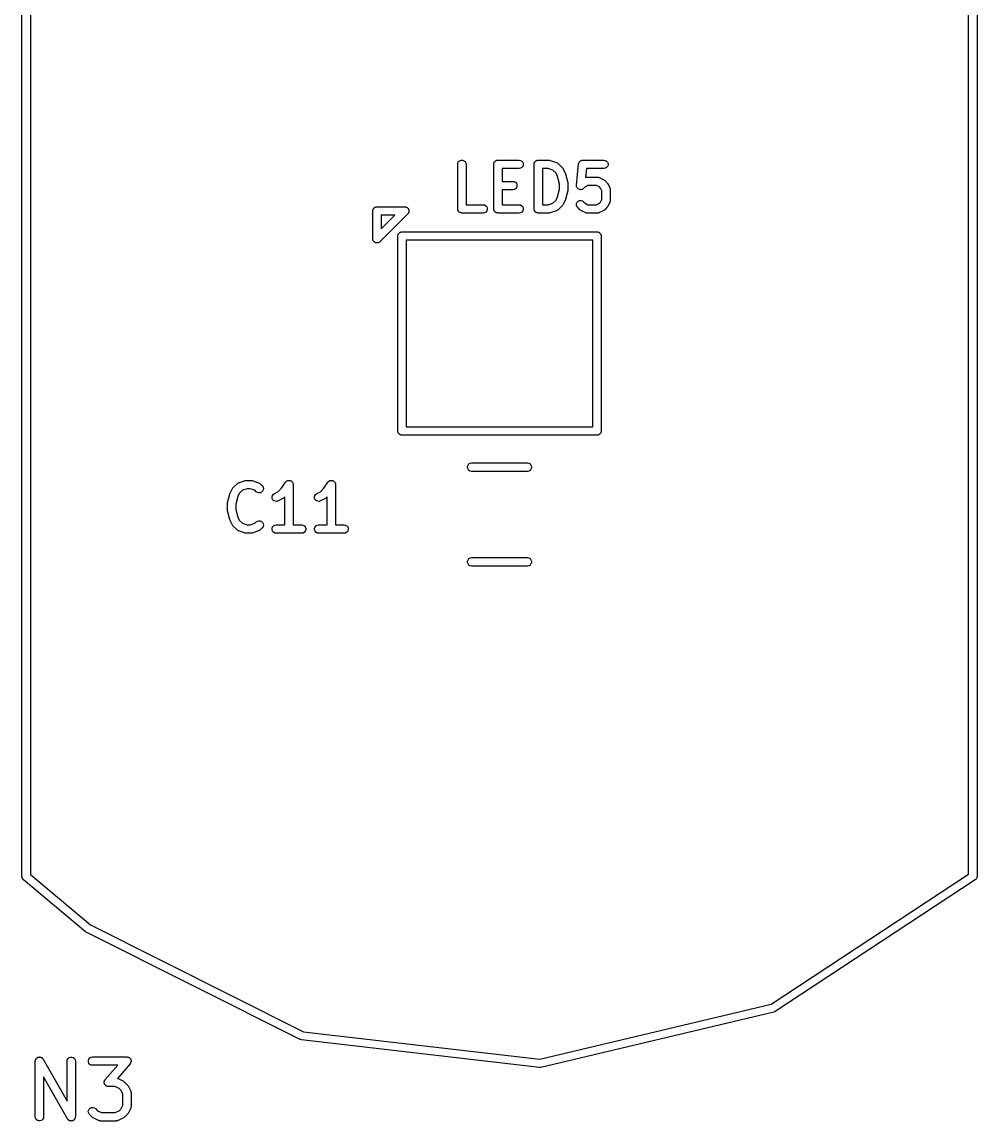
# Model space of a CAD drawing. Extents: x 76 to 223, y -93 to -41.
# Drawn here: x 131.43 to 148.57, y -73.39 to -53.66 of the extents above; entities that cross this region are included whole.
import ezdxf

# ---------------------------------------------------------------- set-up
doc = ezdxf.new("R2010")
doc.units = 0
doc.header["$MEASUREMENT"] = 0
doc.layers.add('BLACK', color=7, linetype='CONTINUOUS')

msp = doc.modelspace()

# ---------------------------------------------------------------- linework, layer by layer
at = {"layer": 'Black'}
for p, q in [((131.425, -69), (131.425, -51)), ((131.575, -51.0404), (131.575, -68.965)), ((148.425, -68.9596), (148.425, -51.035)), ((148.575, -51), (148.575, -69)), ((139.249, -56.2119), (139.253, -56.1863)), ((139.249, -57.0119), (139.249, -56.2119)), ((139.253, -56.1863), (139.266, -56.1637)), ((139.266, -56.1637), (139.286, -56.147)), ((139.286, -56.147), (139.311, -56.138)), ((139.311, -56.138), (139.337, -56.138)), ((139.337, -56.138), (139.361, -56.147)), ((139.361, -56.147), (139.381, -56.1637)), ((139.381, -56.1637), (139.394, -56.1863)), ((139.394, -56.1863), (139.399, -56.2119)), ((139.399, -56.2119), (139.399, -56.9369)), ((139.896, -56.2119), (139.898, -56.2054)), ((139.896, -57.0119), (139.896, -56.2119)), ((139.898, -56.1989), (139.9, -56.1927)), ((139.898, -56.2054), (139.898, -56.1989)), ((139.9, -56.1927), (139.901, -56.1863)), ((139.901, -56.1863), (139.904, -56.1806)), ((139.904, -56.1806), (139.906, -56.1744)), ((139.906, -56.1744), (139.911, -56.1694)), ((139.911, -56.1694), (139.914, -56.1637)), ((139.914, -56.1637), (139.919, -56.1595)), ((139.919, -56.1595), (139.923, -56.1545)), ((139.923, -56.1545), (139.929, -56.1512)), ((139.929, -56.1512), (139.934, -56.147)), ((139.934, -56.147), (139.94, -56.1447)), ((139.94, -56.1447), (139.946, -56.1414)), ((139.946, -56.1414), (139.952, -56.1403)), ((139.952, -56.1403), (139.958, -56.138)), ((139.958, -56.138), (139.965, -56.138)), ((139.965, -56.138), (139.971, -56.1369)), ((139.971, -56.1369), (140.352, -56.1369)), ((140.352, -56.1369), (140.378, -56.1414)), ((140.378, -56.1414), (140.401, -56.1545)), ((140.401, -56.1545), (140.417, -56.1744)), ((140.417, -56.1744), (140.426, -56.1989)), ((140.426, -56.2249), (140.417, -56.2494)), ((140.426, -56.1989), (140.426, -56.2249)), ((140.62, -56.2119), (140.621, -56.2054)), ((140.62, -57.0119), (140.62, -56.2119)), ((140.621, -56.1989), (140.624, -56.1927)), ((140.621, -56.2054), (140.621, -56.1989)), ((140.624, -56.1927), (140.625, -56.1863)), ((140.625, -56.1863), (140.628, -56.1806)), ((140.628, -56.1806), (140.63, -56.1744)), ((140.63, -56.1744), (140.635, -56.1694)), ((140.635, -56.1694), (140.638, -56.1637)), ((140.638, -56.1637), (140.643, -56.1595)), ((140.643, -56.1595), (140.647, -56.1545)), ((140.647, -56.1545), (140.653, -56.1512)), ((140.653, -56.1512), (140.658, -56.147)), ((140.658, -56.147), (140.664, -56.1447)), ((140.664, -56.1447), (140.67, -56.1414)), ((140.67, -56.1414), (140.676, -56.1403)), ((140.676, -56.1403), (140.682, -56.138)), ((140.682, -56.138), (140.689, -56.138)), ((140.689, -56.138), (140.695, -56.1369)), ((140.695, -56.1369), (140.886, -56.1369)), ((140.886, -56.1369), (140.898, -56.139)), ((140.898, -56.139), (140.909, -56.1408)), ((140.909, -56.1408), (141.024, -56.1788)), ((141.024, -56.1788), (141.028, -56.1809)), ((141.028, -56.1809), (141.032, -56.182)), ((141.032, -56.182), (141.039, -56.1871)), ((141.039, -56.1871), (141.047, -56.1913)), ((141.047, -56.1913), (141.049, -56.1945)), ((141.049, -56.1945), (141.053, -56.197)), ((141.053, -56.197), (141.129, -56.2732)), ((141.383, -56.5854), (141.421, -56.2044)), ((141.421, -56.1989), (141.425, -56.1892)), ((141.421, -56.2017), (141.421, -56.1989)), ((141.421, -56.2044), (141.421, -56.2017)), ((141.425, -56.1892), (141.428, -56.1794)), ((141.428, -56.1794), (141.429, -56.1771)), ((141.429, -56.1771), (141.43, -56.1744)), ((141.43, -56.1744), (141.437, -56.1665)), ((141.437, -56.1665), (141.443, -56.1582)), ((141.443, -56.1582), (141.445, -56.1566)), ((141.445, -56.1566), (141.447, -56.1545)), ((141.447, -56.1545), (141.456, -56.1493)), ((141.456, -56.1493), (141.464, -56.1435)), ((141.464, -56.1435), (141.467, -56.1428)), ((141.467, -56.1428), (141.47, -56.1414)), ((141.47, -56.1414), (141.48, -56.1396)), ((141.48, -56.1396), (141.49, -56.1371)), ((141.49, -56.1371), (141.492, -56.1374)), ((141.492, -56.1374), (141.495, -56.1369)), ((141.495, -56.1369), (141.876, -56.1369)), ((141.876, -56.1369), (141.902, -56.1414)), ((141.902, -56.1414), (141.924, -56.1545)), ((141.924, -56.1545), (141.941, -56.1744)), ((141.941, -56.1744), (141.95, -56.1989)), ((141.95, -56.2249), (141.941, -56.2494)), ((141.95, -56.1989), (141.95, -56.2249)), ((140.352, -56.2869), (140.046, -56.2869)), ((140.046, -56.2869), (140.046, -56.5179)), ((140.378, -56.2824), (140.352, -56.2869)), ((140.401, -56.2694), (140.378, -56.2824)), ((140.417, -56.2494), (140.401, -56.2694)), ((140.77, -56.2869), (140.77, -56.9369)), ((140.874, -56.2869), (140.77, -56.2869)), ((140.959, -56.3156), (140.874, -56.2869)), ((141.015, -56.3706), (140.959, -56.3156)), ((141.044, -56.4286), (141.015, -56.3706)), ((141.077, -56.564), (141.044, -56.4286)), ((141.129, -56.2732), (141.136, -56.283)), ((141.136, -56.283), (141.143, -56.2926)), ((141.143, -56.2926), (141.181, -56.3688)), ((141.181, -56.3688), (141.184, -56.3767)), ((141.184, -56.3767), (141.187, -56.3842)), ((141.187, -56.3842), (141.225, -56.5366)), ((141.563, -56.2869), (141.547, -56.4459)), ((141.554, -56.4447), (141.563, -56.4422)), ((141.876, -56.2869), (141.563, -56.2869)), ((141.563, -56.4422), (141.567, -56.4424)), ((141.567, -56.4424), (141.571, -56.4417)), ((141.571, -56.4417), (141.762, -56.4417)), ((141.762, -56.4417), (141.766, -56.4424)), ((141.766, -56.4424), (141.77, -56.4422)), ((141.77, -56.4422), (141.779, -56.4447)), ((141.902, -56.2824), (141.876, -56.2869)), ((141.924, -56.2694), (141.902, -56.2824)), ((141.941, -56.2494), (141.924, -56.2694)), ((140.046, -56.5179), (140.238, -56.5179)), ((140.238, -56.5179), (140.264, -56.5224)), ((140.264, -56.5224), (140.286, -56.5354)), ((140.286, -56.5354), (140.303, -56.5554)), ((140.303, -56.6304), (140.286, -56.6503)), ((140.303, -56.5554), (140.312, -56.5798)), ((140.312, -56.6059), (140.303, -56.6304)), ((140.312, -56.5798), (140.312, -56.6059)), ((141.077, -56.6598), (141.077, -56.564)), ((141.225, -56.5366), (141.226, -56.5457)), ((141.226, -56.5457), (141.227, -56.5548)), ((141.227, -56.5548), (141.227, -56.669)), ((141.382, -56.5863), (141.383, -56.5859)), ((141.384, -56.5988), (141.382, -56.5863)), ((141.383, -56.5859), (141.383, -56.5854)), ((141.384, -56.6114), (141.384, -56.5988)), ((141.385, -56.6118), (141.384, -56.6114)), ((141.385, -56.6123), (141.385, -56.6118)), ((141.39, -56.6237), (141.385, -56.6123)), ((141.395, -56.6351), (141.39, -56.6237)), ((141.396, -56.6354), (141.395, -56.6351)), ((141.396, -56.6359), (141.396, -56.6354)), ((141.405, -56.6448), (141.396, -56.6359)), ((141.54, -56.6164), (141.51, -56.6459)), ((141.589, -56.5917), (141.54, -56.6164)), ((141.547, -56.4459), (141.554, -56.4447)), ((141.744, -56.5917), (141.589, -56.5917)), ((141.794, -56.6164), (141.744, -56.5917)), ((141.779, -56.4447), (141.788, -56.4462)), ((141.788, -56.4462), (141.791, -56.4484)), ((141.791, -56.4484), (141.795, -56.4496)), ((141.815, -56.6373), (141.794, -56.6164)), ((141.795, -56.4496), (141.872, -56.4877)), ((141.839, -56.6868), (141.815, -56.6373)), ((141.872, -56.4877), (141.881, -56.4948)), ((141.881, -56.4948), (141.891, -56.5017)), ((141.891, -56.5017), (141.929, -56.5398)), ((141.929, -56.5398), (141.936, -56.5497)), ((141.936, -56.5497), (141.943, -56.5593)), ((141.943, -56.5593), (141.981, -56.6355)), ((141.981, -56.6355), (141.983, -56.6397)), ((141.983, -56.6397), (141.985, -56.6434)), ((140.238, -56.6679), (140.046, -56.6679)), ((140.046, -56.6679), (140.046, -56.9369)), ((140.264, -56.6633), (140.238, -56.6679)), ((140.286, -56.6503), (140.264, -56.6633)), ((141.015, -56.8532), (141.044, -56.7953)), ((141.044, -56.7953), (141.077, -56.6598)), ((141.225, -56.6872), (141.187, -56.8396)), ((141.226, -56.6781), (141.225, -56.6872)), ((141.227, -56.669), (141.226, -56.6781)), ((141.413, -56.6538), (141.405, -56.6448)), ((141.414, -56.654), (141.413, -56.6538)), ((141.414, -56.6543), (141.414, -56.654)), ((141.426, -56.6596), (141.414, -56.6543)), ((141.437, -56.6651), (141.426, -56.6596)), ((141.438, -56.6653), (141.437, -56.6651)), ((141.437, -56.6651), (141.437, -56.6651)), ((141.45, -56.6664), (141.438, -56.6653)), ((141.463, -56.6676), (141.45, -56.6664)), ((141.464, -56.6676), (141.463, -56.6675)), ((141.463, -56.6675), (141.463, -56.6676)), ((141.476, -56.6643), (141.464, -56.6676)), ((141.488, -56.6612), (141.476, -56.6643)), ((141.489, -56.6608), (141.488, -56.661)), ((141.488, -56.661), (141.488, -56.6612)), ((141.499, -56.6536), (141.489, -56.6608)), ((141.51, -56.6465), (141.499, -56.6536)), ((141.51, -56.6459), (141.51, -56.6462)), ((141.51, -56.6462), (141.51, -56.6465)), ((141.839, -56.8418), (141.839, -56.6868)), ((141.985, -56.6434), (141.986, -56.652)), ((141.986, -56.652), (141.989, -56.6605)), ((141.989, -56.6605), (141.989, -56.6648)), ((141.989, -56.6648), (141.989, -56.669)), ((141.989, -56.669), (141.989, -56.8595)), ((137.726, -57.037), (137.728, -57.0308)), ((137.728, -57.0308), (137.73, -57.0243)), ((137.73, -57.0243), (137.733, -57.0187)), ((137.733, -57.0187), (137.735, -57.0125)), ((137.735, -57.0125), (137.739, -57.0075)), ((137.739, -57.0075), (137.743, -57.0018)), ((137.743, -57.0018), (137.748, -56.9976)), ((137.748, -56.9976), (137.752, -56.9925)), ((137.752, -56.9925), (137.757, -56.9893)), ((137.757, -56.9893), (137.762, -56.985)), ((137.762, -56.985), (137.769, -56.9828)), ((137.769, -56.9828), (137.774, -56.9795)), ((137.774, -56.9795), (137.781, -56.9784)), ((137.781, -56.9784), (137.787, -56.9761)), ((137.787, -56.9761), (137.794, -56.9761)), ((137.794, -56.9761), (137.8, -56.975)), ((137.8, -56.975), (138.3, -56.975)), ((138.3, -56.975), (138.31, -56.9767)), ((138.31, -56.9767), (138.319, -56.9776)), ((138.319, -56.9776), (138.322, -56.9789)), ((138.322, -56.9789), (138.326, -56.9795)), ((138.326, -56.9795), (138.334, -56.9844)), ((138.334, -56.9844), (138.343, -56.9886)), ((138.343, -56.9886), (138.345, -56.9909)), ((138.345, -56.9909), (138.348, -56.9925)), ((138.348, -56.9925), (138.355, -57)), ((138.355, -57), (138.361, -57.007)), ((138.361, -57.007), (138.363, -57.01)), ((138.363, -57.01), (138.365, -57.0125)), ((138.365, -57.0125), (138.368, -57.0217)), ((138.368, -57.0217), (138.372, -57.0306)), ((138.372, -57.0306), (138.373, -57.0339)), ((138.373, -57.0339), (138.374, -57.037)), ((139.25, -57.0184), (139.249, -57.0119)), ((139.25, -57.0249), (139.25, -57.0184)), ((139.252, -57.0311), (139.25, -57.0249)), ((139.253, -57.0376), (139.252, -57.0311)), ((139.399, -56.9369), (139.705, -56.9369)), ((139.705, -56.9369), (139.73, -56.9414)), ((139.73, -56.9414), (139.753, -56.9545)), ((139.753, -56.9545), (139.77, -56.9744)), ((139.77, -56.9744), (139.779, -56.9989)), ((139.779, -57.0249), (139.77, -57.0494)), ((139.779, -56.9989), (139.779, -57.0249)), ((139.898, -57.0184), (139.896, -57.0119)), ((139.898, -57.0249), (139.898, -57.0184)), ((139.9, -57.0311), (139.898, -57.0249)), ((139.901, -57.0376), (139.9, -57.0311)), ((140.046, -56.9369), (140.352, -56.9369)), ((140.352, -56.9369), (140.378, -56.9414)), ((140.378, -56.9414), (140.401, -56.9545)), ((140.401, -56.9545), (140.417, -56.9744)), ((140.417, -56.9744), (140.426, -56.9989)), ((140.426, -57.0249), (140.417, -57.0494)), ((140.426, -56.9989), (140.426, -57.0249)), ((140.621, -57.0184), (140.62, -57.0119)), ((140.621, -57.0249), (140.621, -57.0184)), ((140.624, -57.0311), (140.621, -57.0249)), ((140.625, -57.0376), (140.624, -57.0311)), ((140.77, -56.9369), (140.874, -56.9369)), ((140.874, -56.9369), (140.959, -56.9083)), ((140.959, -56.9083), (141.015, -56.8532)), ((141.047, -57.0326), (141.039, -57.0367)), ((141.049, -57.0293), (141.047, -57.0326)), ((141.053, -57.0268), (141.049, -57.0293)), ((141.129, -56.9507), (141.053, -57.0268)), ((141.136, -56.9408), (141.129, -56.9507)), ((141.143, -56.9312), (141.136, -56.9408)), ((141.181, -56.855), (141.143, -56.9312)), ((141.184, -56.8471), (141.181, -56.855)), ((141.187, -56.8396), (141.184, -56.8471)), ((141.382, -56.9422), (141.385, -56.9163)), ((141.389, -56.9674), (141.382, -56.9422)), ((141.385, -56.9163), (141.396, -56.8927)), ((141.404, -56.9887), (141.389, -56.9674)), ((141.396, -56.8927), (141.414, -56.8743)), ((141.442, -57.0268), (141.404, -56.9887)), ((141.414, -56.8743), (141.438, -56.8633)), ((141.438, -56.8633), (141.464, -56.861)), ((141.452, -57.0337), (141.442, -57.0268)), ((141.462, -57.0409), (141.452, -57.0337)), ((141.464, -56.861), (141.489, -56.8677)), ((141.489, -56.8677), (141.51, -56.8827)), ((141.51, -56.8827), (141.54, -56.9122)), ((141.54, -56.9122), (141.589, -56.9369)), ((141.589, -56.9369), (141.744, -56.9369)), ((141.744, -56.9369), (141.794, -56.9122)), ((141.794, -56.9122), (141.815, -56.8913)), ((141.815, -56.8913), (141.839, -56.8418)), ((141.881, -57.0337), (141.872, -57.0409)), ((141.891, -57.0268), (141.881, -57.0337)), ((141.929, -56.9887), (141.891, -57.0268)), ((141.936, -56.9789), (141.929, -56.9887)), ((141.943, -56.9693), (141.936, -56.9789)), ((141.981, -56.8931), (141.943, -56.9693)), ((141.983, -56.8889), (141.981, -56.8931)), ((141.985, -56.8852), (141.983, -56.8889)), ((141.986, -56.8765), (141.985, -56.8852)), ((141.989, -56.8681), (141.986, -56.8765)), ((141.989, -56.8595), (141.989, -56.8638)), ((141.989, -56.8638), (141.989, -56.8681)), ((137.725, -57.05), (137.726, -57.0435)), ((137.725, -57.55), (137.725, -57.05)), ((137.726, -57.0435), (137.726, -57.037)), ((138.353, -57.103), (137.853, -57.603)), ((137.875, -57.125), (137.875, -57.3689)), ((137.875, -57.3689), (138.119, -57.125)), ((138.119, -57.125), (137.875, -57.125)), ((138.359, -57.095), (138.353, -57.103)), ((138.365, -57.0875), (138.359, -57.095)), ((138.366, -57.0844), (138.365, -57.0875)), ((138.368, -57.0817), (138.366, -57.0844)), ((138.371, -57.0722), (138.368, -57.0817)), ((138.374, -57.063), (138.371, -57.0722)), ((138.374, -57.037), (138.374, -57.0468)), ((138.374, -57.0468), (138.375, -57.0565)), ((138.375, -57.0565), (138.374, -57.0597)), ((138.374, -57.0597), (138.374, -57.063)), ((139.257, -57.0432), (139.253, -57.0376)), ((139.259, -57.0494), (139.257, -57.0432)), ((139.263, -57.0544), (139.259, -57.0494)), ((139.266, -57.0601), (139.263, -57.0544)), ((139.271, -57.0643), (139.266, -57.0601)), ((139.276, -57.0694), (139.271, -57.0643)), ((139.281, -57.0726), (139.276, -57.0694)), ((139.286, -57.0769), (139.281, -57.0726)), ((139.292, -57.0791), (139.286, -57.0769)), ((139.298, -57.0824), (139.292, -57.0791)), ((139.305, -57.0835), (139.298, -57.0824)), ((139.311, -57.0858), (139.305, -57.0835)), ((139.317, -57.0858), (139.311, -57.0858)), ((139.324, -57.0869), (139.317, -57.0858)), ((139.705, -57.0869), (139.324, -57.0869)), ((139.73, -57.0824), (139.705, -57.0869)), ((139.753, -57.0694), (139.73, -57.0824)), ((139.77, -57.0494), (139.753, -57.0694)), ((139.904, -57.0432), (139.901, -57.0376)), ((139.906, -57.0494), (139.904, -57.0432)), ((139.911, -57.0544), (139.906, -57.0494)), ((139.914, -57.0601), (139.911, -57.0544)), ((139.919, -57.0643), (139.914, -57.0601)), ((139.923, -57.0694), (139.919, -57.0643)), ((139.929, -57.0726), (139.923, -57.0694)), ((139.934, -57.0769), (139.929, -57.0726)), ((139.94, -57.0791), (139.934, -57.0769)), ((139.946, -57.0824), (139.94, -57.0791)), ((139.952, -57.0835), (139.946, -57.0824)), ((139.958, -57.0858), (139.952, -57.0835)), ((139.965, -57.0858), (139.958, -57.0858)), ((139.971, -57.0869), (139.965, -57.0858)), ((140.352, -57.0869), (139.971, -57.0869)), ((140.378, -57.0824), (140.352, -57.0869)), ((140.401, -57.0694), (140.378, -57.0824)), ((140.417, -57.0494), (140.401, -57.0694)), ((140.628, -57.0432), (140.625, -57.0376)), ((140.63, -57.0494), (140.628, -57.0432)), ((140.635, -57.0544), (140.63, -57.0494)), ((140.638, -57.0601), (140.635, -57.0544)), ((140.643, -57.0643), (140.638, -57.0601)), ((140.647, -57.0694), (140.643, -57.0643)), ((140.653, -57.0726), (140.647, -57.0694)), ((140.658, -57.0769), (140.653, -57.0726)), ((140.664, -57.0791), (140.658, -57.0769)), ((140.67, -57.0824), (140.664, -57.0791)), ((140.676, -57.0835), (140.67, -57.0824)), ((140.682, -57.0858), (140.676, -57.0835)), ((140.689, -57.0858), (140.682, -57.0858)), ((140.695, -57.0869), (140.689, -57.0858)), ((140.886, -57.0869), (140.695, -57.0869)), ((140.898, -57.0848), (140.886, -57.0869)), ((140.909, -57.0831), (140.898, -57.0848)), ((141.024, -57.045), (140.909, -57.0831)), ((141.028, -57.0429), (141.024, -57.045)), ((141.032, -57.0418), (141.028, -57.0429)), ((141.039, -57.0367), (141.032, -57.0418)), ((141.538, -57.079), (141.462, -57.0409)), ((141.542, -57.0802), (141.538, -57.079)), ((141.546, -57.0824), (141.542, -57.0802)), ((141.554, -57.0839), (141.546, -57.0824)), ((141.563, -57.0864), (141.554, -57.0839)), ((141.567, -57.0862), (141.563, -57.0864)), ((141.571, -57.0869), (141.567, -57.0862)), ((141.762, -57.0869), (141.571, -57.0869)), ((141.766, -57.0862), (141.762, -57.0869)), ((141.77, -57.0864), (141.766, -57.0862)), ((141.779, -57.0839), (141.77, -57.0864)), ((141.788, -57.0824), (141.779, -57.0839)), ((141.791, -57.0802), (141.788, -57.0824)), ((141.795, -57.079), (141.791, -57.0802)), ((141.872, -57.0409), (141.795, -57.079)), ((138.219, -57.4328), (138.224, -57.4295)), ((138.224, -57.4295), (138.231, -57.4284)), ((138.231, -57.4284), (138.237, -57.4261)), ((138.237, -57.4261), (138.244, -57.4261)), ((138.244, -57.4261), (138.25, -57.425)), ((138.25, -57.425), (141.75, -57.425)), ((141.75, -57.425), (141.756, -57.4261)), ((141.756, -57.4261), (141.763, -57.4261)), ((141.763, -57.4261), (141.769, -57.4284)), ((141.769, -57.4284), (141.776, -57.4295)), ((141.776, -57.4295), (141.781, -57.4328)), ((137.727, -57.5596), (137.725, -57.55)), ((137.728, -57.5694), (137.727, -57.5596)), ((137.729, -57.5724), (137.728, -57.5694)), ((137.73, -57.5757), (137.729, -57.5724)), ((137.734, -57.5841), (137.73, -57.5757)), ((137.739, -57.593), (137.734, -57.5841)), ((137.741, -57.5954), (137.739, -57.593)), ((137.743, -57.5982), (137.741, -57.5954)), ((137.75, -57.6045), (137.743, -57.5982)), ((137.757, -57.6114), (137.75, -57.6045)), ((137.76, -57.6128), (137.757, -57.6114)), ((137.762, -57.615), (137.76, -57.6128)), ((137.772, -57.6183), (137.762, -57.615)), ((137.781, -57.6224), (137.772, -57.6183)), ((137.784, -57.6227), (137.781, -57.6224)), ((137.787, -57.6239), (137.784, -57.6227)), ((137.797, -57.6239), (137.787, -57.6239)), ((137.807, -57.6247), (137.797, -57.6239)), ((137.81, -57.6239), (137.807, -57.6247)), ((137.813, -57.6239), (137.81, -57.6239)), ((137.822, -57.6205), (137.813, -57.6239)), ((137.832, -57.618), (137.822, -57.6205)), ((137.834, -57.6161), (137.832, -57.618)), ((137.838, -57.615), (137.834, -57.6161)), ((137.845, -57.6087), (137.838, -57.615)), ((137.853, -57.603), (137.845, -57.6087)), ((138.175, -57.5), (138.176, -57.4935)), ((138.175, -61), (138.175, -57.5)), ((138.176, -57.487), (138.178, -57.4808)), ((138.176, -57.4935), (138.176, -57.487)), ((138.178, -57.4808), (138.18, -57.4743)), ((138.18, -57.4743), (138.183, -57.4687)), ((138.183, -57.4687), (138.185, -57.4625)), ((138.185, -57.4625), (138.189, -57.4575)), ((138.189, -57.4575), (138.193, -57.4518)), ((138.193, -57.4518), (138.198, -57.4476)), ((138.198, -57.4476), (138.202, -57.4425)), ((138.202, -57.4425), (138.207, -57.4393)), ((138.207, -57.4393), (138.213, -57.435)), ((138.213, -57.435), (138.219, -57.4328)), ((138.325, -57.575), (138.325, -60.925)), ((141.675, -57.575), (138.325, -57.575)), ((141.675, -60.925), (141.675, -57.575)), ((141.781, -57.4328), (141.787, -57.435)), ((141.787, -57.435), (141.793, -57.4393)), ((141.793, -57.4393), (141.798, -57.4425)), ((141.798, -57.4425), (141.802, -57.4476)), ((141.802, -57.4476), (141.807, -57.4518)), ((141.807, -57.4518), (141.811, -57.4575)), ((141.811, -57.4575), (141.815, -57.4625)), ((141.815, -57.4625), (141.817, -57.4687)), ((141.817, -57.4687), (141.82, -57.4743)), ((141.82, -57.4743), (141.822, -57.4808)), ((141.822, -57.4808), (141.824, -57.487)), ((141.824, -57.487), (141.824, -57.4935)), ((141.824, -57.4935), (141.825, -57.5)), ((141.825, -57.5), (141.825, -61)), ((138.325, -60.925), (141.675, -60.925)), ((138.176, -61.0065), (138.175, -61)), ((138.176, -61.013), (138.176, -61.0065)), ((138.178, -61.0192), (138.176, -61.013)), ((138.18, -61.0257), (138.178, -61.0192)), ((138.183, -61.0313), (138.18, -61.0257)), ((138.185, -61.0375), (138.183, -61.0313)), ((138.189, -61.0425), (138.185, -61.0375)), ((138.193, -61.0482), (138.189, -61.0425)), ((138.198, -61.0524), (138.193, -61.0482)), ((138.202, -61.0575), (138.198, -61.0524)), ((138.207, -61.0607), (138.202, -61.0575)), ((138.213, -61.065), (138.207, -61.0607)), ((138.219, -61.0672), (138.213, -61.065)), ((138.224, -61.0705), (138.219, -61.0672)), ((138.231, -61.0716), (138.224, -61.0705)), ((138.237, -61.0739), (138.231, -61.0716)), ((138.244, -61.0739), (138.237, -61.0739)), ((138.25, -61.075), (138.244, -61.0739)), ((141.75, -61.075), (138.25, -61.075)), ((141.756, -61.0739), (141.75, -61.075)), ((141.763, -61.0739), (141.756, -61.0739)), ((141.769, -61.0716), (141.763, -61.0739)), ((141.776, -61.0705), (141.769, -61.0716)), ((141.781, -61.0672), (141.776, -61.0705)), ((141.787, -61.065), (141.781, -61.0672)), ((141.793, -61.0607), (141.787, -61.065)), ((141.798, -61.0575), (141.793, -61.0607)), ((141.802, -61.0524), (141.798, -61.0575)), ((141.807, -61.0482), (141.802, -61.0524)), ((141.811, -61.0425), (141.807, -61.0482)), ((141.815, -61.0375), (141.811, -61.0425)), ((141.817, -61.0313), (141.815, -61.0375)), ((141.82, -61.0257), (141.817, -61.0313)), ((141.822, -61.0192), (141.82, -61.0257)), ((141.824, -61.013), (141.822, -61.0192)), ((141.825, -61), (141.824, -61.0065)), ((141.824, -61.0065), (141.824, -61.013)), ((139.426, -61.637), (139.435, -61.6125)), ((139.426, -61.663), (139.426, -61.637)), ((139.435, -61.6875), (139.426, -61.663)), ((139.435, -61.6125), (139.452, -61.5925)), ((139.452, -61.7075), (139.435, -61.6875)), ((139.452, -61.5925), (139.474, -61.5795)), ((139.474, -61.7205), (139.452, -61.7075)), ((139.474, -61.5795), (139.5, -61.575)), ((139.5, -61.725), (139.474, -61.7205)), ((139.5, -61.575), (140.5, -61.575)), ((140.5, -61.725), (139.5, -61.725)), ((140.5, -61.575), (140.526, -61.5795)), ((140.526, -61.7205), (140.5, -61.725)), ((140.526, -61.5795), (140.548, -61.5925)), ((140.548, -61.7075), (140.526, -61.7205)), ((140.548, -61.5925), (140.565, -61.6125)), ((140.565, -61.6875), (140.548, -61.7075)), ((140.565, -61.6125), (140.574, -61.637)), ((140.574, -61.663), (140.565, -61.6875)), ((140.574, -61.637), (140.574, -61.663)), ((135.214, -62.0232), (135.29, -61.947)), ((135.29, -61.947), (135.293, -61.9445)), ((135.293, -61.9445), (135.296, -61.9413)), ((135.296, -61.9413), (135.304, -61.9371)), ((135.304, -61.9371), (135.311, -61.932)), ((135.311, -61.932), (135.315, -61.9309)), ((135.315, -61.9309), (135.319, -61.9288)), ((135.319, -61.9288), (135.433, -61.8908)), ((135.433, -61.8908), (135.445, -61.889)), ((135.445, -61.889), (135.457, -61.8869)), ((135.457, -61.8869), (135.533, -61.8869)), ((135.533, -61.8869), (135.545, -61.889)), ((135.545, -61.889), (135.557, -61.8908)), ((135.557, -61.8908), (135.671, -61.9288)), ((135.671, -61.9288), (135.675, -61.9309)), ((135.675, -61.9309), (135.679, -61.932)), ((135.679, -61.932), (135.687, -61.9371)), ((135.687, -61.9371), (135.694, -61.9413)), ((135.694, -61.9413), (135.697, -61.9445)), ((135.697, -61.9445), (135.701, -61.947)), ((135.701, -61.947), (135.739, -61.9851)), ((136.085, -62.0284), (136.157, -61.9203)), ((136.157, -61.9203), (136.16, -61.9173)), ((136.16, -61.9173), (136.162, -61.9137)), ((136.162, -61.9137), (136.168, -61.9079)), ((136.168, -61.9079), (136.175, -61.9015)), ((136.175, -61.9015), (136.178, -61.8996)), ((136.178, -61.8996), (136.182, -61.897)), ((136.182, -61.897), (136.19, -61.8939)), ((136.19, -61.8939), (136.198, -61.8899)), ((136.198, -61.8899), (136.202, -61.8895)), ((136.202, -61.8895), (136.206, -61.888)), ((136.206, -61.888), (136.215, -61.888)), ((136.215, -61.888), (136.224, -61.8871)), ((136.224, -61.8871), (136.228, -61.888)), ((136.228, -61.888), (136.232, -61.888)), ((136.232, -61.888), (136.24, -61.8911)), ((136.24, -61.8911), (136.249, -61.8932)), ((136.249, -61.8932), (136.253, -61.8955)), ((136.253, -61.8955), (136.257, -61.897)), ((136.257, -61.897), (136.263, -61.9027)), ((136.263, -61.9027), (136.271, -61.9077)), ((136.271, -61.9077), (136.273, -61.911)), ((136.273, -61.911), (136.276, -61.9137)), ((136.276, -61.9137), (136.281, -61.9214)), ((136.281, -61.9214), (136.286, -61.9287)), ((136.286, -61.9287), (136.287, -61.9327)), ((136.287, -61.9327), (136.29, -61.9363)), ((136.29, -61.9363), (136.291, -61.9451)), ((136.291, -61.9451), (136.294, -61.9537)), ((136.294, -61.9537), (136.293, -61.9578)), ((136.293, -61.9578), (136.294, -61.9619)), ((136.294, -61.9619), (136.294, -62.6869)), ((136.846, -62.0284), (136.919, -61.9203)), ((136.919, -61.9203), (136.921, -61.9173)), ((136.921, -61.9173), (136.923, -61.9137)), ((136.923, -61.9137), (136.93, -61.9079)), ((136.93, -61.9079), (136.937, -61.9015)), ((136.937, -61.9015), (136.94, -61.8996)), ((136.94, -61.8996), (136.943, -61.897)), ((136.943, -61.897), (136.952, -61.8939)), ((136.952, -61.8939), (136.96, -61.8899)), ((136.96, -61.8899), (136.964, -61.8895)), ((136.964, -61.8895), (136.968, -61.888)), ((136.968, -61.888), (136.977, -61.888)), ((136.977, -61.888), (136.986, -61.8871)), ((136.986, -61.8871), (136.99, -61.888)), ((136.99, -61.888), (136.994, -61.888)), ((136.994, -61.888), (137.002, -61.8911)), ((137.002, -61.8911), (137.011, -61.8932)), ((137.011, -61.8932), (137.015, -61.8955)), ((137.015, -61.8955), (137.018, -61.897)), ((137.018, -61.897), (137.025, -61.9027)), ((137.025, -61.9027), (137.033, -61.9077)), ((137.033, -61.9077), (137.035, -61.911)), ((137.035, -61.911), (137.038, -61.9137)), ((137.038, -61.9137), (137.043, -61.9214)), ((137.043, -61.9214), (137.048, -61.9287)), ((137.048, -61.9287), (137.049, -61.9327)), ((137.049, -61.9327), (137.051, -61.9363)), ((137.051, -61.9363), (137.053, -61.9451)), ((137.053, -61.9451), (137.055, -61.9537)), ((137.055, -61.9537), (137.055, -61.9578)), ((137.055, -61.9578), (137.056, -61.9619)), ((137.056, -61.9619), (137.056, -62.6869)), ((135.118, -62.2866), (135.156, -62.1342)), ((135.156, -62.1342), (135.159, -62.1267)), ((135.159, -62.1267), (135.161, -62.1188)), ((135.161, -62.1188), (135.2, -62.0426)), ((135.2, -62.0426), (135.207, -62.033)), ((135.207, -62.033), (135.214, -62.0232)), ((135.328, -62.1206), (135.299, -62.1786)), ((135.383, -62.0656), (135.328, -62.1206)), ((135.469, -62.0369), (135.383, -62.0656)), ((135.521, -62.0369), (135.469, -62.0369)), ((135.607, -62.0656), (135.521, -62.0369)), ((135.633, -62.0911), (135.607, -62.0656)), ((135.654, -62.1061), (135.633, -62.0911)), ((135.679, -62.1128), (135.654, -62.1061)), ((135.705, -62.1105), (135.679, -62.1128)), ((135.729, -62.0995), (135.705, -62.1105)), ((135.747, -62.0811), (135.729, -62.0995)), ((135.739, -61.9851), (135.754, -62.0064)), ((135.758, -62.0575), (135.747, -62.0811)), ((135.754, -62.0064), (135.76, -62.0316)), ((135.76, -62.0316), (135.758, -62.0575)), ((135.916, -62.186), (135.922, -62.1606)), ((135.922, -62.1606), (135.936, -62.1389)), ((135.936, -62.1389), (135.957, -62.1234)), ((135.957, -62.1234), (136.022, -62.0907)), ((136.022, -62.0907), (136.085, -62.0284)), ((136.678, -62.186), (136.684, -62.1606)), ((136.684, -62.1606), (136.698, -62.1389)), ((136.698, -62.1389), (136.719, -62.1234)), ((136.719, -62.1234), (136.784, -62.0907)), ((136.784, -62.0907), (136.846, -62.0284)), ((135.115, -62.3048), (135.117, -62.2957)), ((135.115, -62.419), (135.115, -62.3048)), ((135.117, -62.2957), (135.118, -62.2866)), ((135.299, -62.1786), (135.265, -62.314)), ((135.265, -62.314), (135.265, -62.4098)), ((135.919, -62.2119), (135.916, -62.186)), ((135.93, -62.2352), (135.919, -62.2119)), ((135.949, -62.2531), (135.93, -62.2352)), ((135.973, -62.2634), (135.949, -62.2531)), ((135.999, -62.265), (135.973, -62.2634)), ((136.024, -62.2576), (135.999, -62.265)), ((136.1, -62.2195), (136.024, -62.2576)), ((136.11, -62.2123), (136.1, -62.2195)), ((136.12, -62.2054), (136.11, -62.2123)), ((136.144, -62.1811), (136.12, -62.2054)), ((136.144, -62.6869), (136.144, -62.1811)), ((136.68, -62.2119), (136.678, -62.186)), ((136.692, -62.2352), (136.68, -62.2119)), ((136.711, -62.2531), (136.692, -62.2352)), ((136.735, -62.2634), (136.711, -62.2531)), ((136.761, -62.265), (136.735, -62.2634)), ((136.786, -62.2576), (136.761, -62.265)), ((136.862, -62.2195), (136.786, -62.2576)), ((136.872, -62.2123), (136.862, -62.2195)), ((136.882, -62.2054), (136.872, -62.2123)), ((136.906, -62.1811), (136.882, -62.2054)), ((136.906, -62.6869), (136.906, -62.1811)), ((135.117, -62.4281), (135.115, -62.419)), ((135.118, -62.4372), (135.117, -62.4281)), ((135.156, -62.5896), (135.118, -62.4372)), ((135.265, -62.4098), (135.299, -62.5453)), ((135.299, -62.5453), (135.328, -62.6032)), ((135.159, -62.5971), (135.156, -62.5896)), ((135.161, -62.605), (135.159, -62.5971)), ((135.2, -62.6812), (135.161, -62.605)), ((135.207, -62.6908), (135.2, -62.6812)), ((135.214, -62.7007), (135.207, -62.6908)), ((135.29, -62.7768), (135.214, -62.7007)), ((135.328, -62.6032), (135.383, -62.6583)), ((135.383, -62.6583), (135.469, -62.6869)), ((135.469, -62.6869), (135.521, -62.6869)), ((135.521, -62.6869), (135.607, -62.6583)), ((135.607, -62.6583), (135.633, -62.6327)), ((135.633, -62.6327), (135.654, -62.6177)), ((135.654, -62.6177), (135.679, -62.611)), ((135.679, -62.611), (135.705, -62.6133)), ((135.739, -62.7387), (135.701, -62.7768)), ((135.705, -62.6133), (135.729, -62.6243)), ((135.729, -62.6243), (135.747, -62.6427)), ((135.754, -62.7174), (135.739, -62.7387)), ((135.747, -62.6427), (135.758, -62.6663)), ((135.76, -62.6922), (135.754, -62.7174)), ((135.758, -62.6663), (135.76, -62.6922)), ((135.917, -62.7489), (135.926, -62.7244)), ((135.917, -62.7749), (135.917, -62.7489)), ((135.926, -62.7244), (135.942, -62.7045)), ((135.942, -62.7045), (135.965, -62.6914)), ((135.965, -62.6914), (135.99, -62.6869)), ((135.99, -62.6869), (136.144, -62.6869)), ((136.294, -62.6869), (136.448, -62.6869)), ((136.448, -62.6869), (136.473, -62.6914)), ((136.473, -62.6914), (136.496, -62.7045)), ((136.496, -62.7045), (136.513, -62.7244)), ((136.513, -62.7244), (136.521, -62.7489)), ((136.521, -62.7489), (136.521, -62.7749)), ((136.679, -62.7489), (136.687, -62.7244)), ((136.679, -62.7749), (136.679, -62.7489)), ((136.687, -62.7244), (136.704, -62.7045)), ((136.704, -62.7045), (136.727, -62.6914)), ((136.727, -62.6914), (136.752, -62.6869)), ((136.752, -62.6869), (136.906, -62.6869)), ((137.056, -62.6869), (137.21, -62.6869)), ((137.21, -62.6869), (137.235, -62.6914)), ((137.235, -62.6914), (137.258, -62.7045)), ((137.258, -62.7045), (137.274, -62.7244)), ((137.274, -62.7244), (137.283, -62.7489)), ((137.283, -62.7489), (137.283, -62.7749)), ((135.293, -62.7793), (135.29, -62.7768)), ((135.296, -62.7826), (135.293, -62.7793)), ((135.304, -62.7867), (135.296, -62.7826)), ((135.311, -62.7918), (135.304, -62.7867)), ((135.315, -62.7929), (135.311, -62.7918)), ((135.319, -62.795), (135.315, -62.7929)), ((135.433, -62.8331), (135.319, -62.795)), ((135.445, -62.8348), (135.433, -62.8331)), ((135.457, -62.8369), (135.445, -62.8348)), ((135.533, -62.8369), (135.457, -62.8369)), ((135.545, -62.8348), (135.533, -62.8369)), ((135.557, -62.8331), (135.545, -62.8348)), ((135.671, -62.795), (135.557, -62.8331)), ((135.675, -62.7929), (135.671, -62.795)), ((135.679, -62.7918), (135.675, -62.7929)), ((135.687, -62.7867), (135.679, -62.7918)), ((135.694, -62.7826), (135.687, -62.7867)), ((135.697, -62.7793), (135.694, -62.7826)), ((135.701, -62.7768), (135.697, -62.7793)), ((135.926, -62.7994), (135.917, -62.7749)), ((135.942, -62.8194), (135.926, -62.7994)), ((135.965, -62.8324), (135.942, -62.8194)), ((135.99, -62.8369), (135.965, -62.8324)), ((136.448, -62.8369), (135.99, -62.8369)), ((136.473, -62.8324), (136.448, -62.8369)), ((136.496, -62.8194), (136.473, -62.8324)), ((136.513, -62.7994), (136.496, -62.8194)), ((136.521, -62.7749), (136.513, -62.7994)), ((136.687, -62.7994), (136.679, -62.7749)), ((136.704, -62.8194), (136.687, -62.7994)), ((136.727, -62.8324), (136.704, -62.8194)), ((136.752, -62.8369), (136.727, -62.8324)), ((137.21, -62.8369), (136.752, -62.8369)), ((137.235, -62.8324), (137.21, -62.8369)), ((137.258, -62.8194), (137.235, -62.8324)), ((137.274, -62.7994), (137.258, -62.8194)), ((137.283, -62.7749), (137.274, -62.7994)), ((139.426, -63.337), (139.435, -63.3125)), ((139.426, -63.363), (139.426, -63.337)), ((139.435, -63.3125), (139.452, -63.2925)), ((139.452, -63.2925), (139.474, -63.2795)), ((139.474, -63.2795), (139.5, -63.275)), ((139.5, -63.275), (140.5, -63.275)), ((140.5, -63.275), (140.526, -63.2795)), ((140.526, -63.2795), (140.548, -63.2925)), ((140.548, -63.2925), (140.565, -63.3125)), ((140.565, -63.3125), (140.574, -63.337)), ((140.574, -63.337), (140.574, -63.363)), ((139.435, -63.3875), (139.426, -63.363)), ((139.452, -63.4075), (139.435, -63.3875)), ((139.474, -63.4205), (139.452, -63.4075)), ((139.5, -63.425), (139.474, -63.4205)), ((140.5, -63.425), (139.5, -63.425)), ((140.526, -63.4205), (140.5, -63.425)), ((140.548, -63.4075), (140.526, -63.4205)), ((140.565, -63.3875), (140.548, -63.4075)), ((140.574, -63.363), (140.565, -63.3875)), ((131.426, -69.0065), (131.425, -69)), ((131.426, -69.013), (131.426, -69.0065)), ((131.428, -69.0192), (131.426, -69.013)), ((131.43, -69.0257), (131.428, -69.0192)), ((131.433, -69.0313), (131.43, -69.0257)), ((131.435, -69.0375), (131.433, -69.0313)), ((131.439, -69.0425), (131.435, -69.0375)), ((131.443, -69.0482), (131.439, -69.0425)), ((131.448, -69.0524), (131.443, -69.0482)), ((131.452, -69.0575), (131.448, -69.0524)), ((132.565, -69.9912), (131.452, -69.0575)), ((131.575, -68.965), (132.654, -69.8706)), ((144.879, -71.2945), (148.425, -68.9596)), ((148.541, -69.0626), (144.95, -71.427)), ((148.549, -69.0552), (148.541, -69.0626)), ((148.557, -69.0482), (148.549, -69.0552)), ((148.559, -69.0463), (148.557, -69.0482)), ((148.56, -69.0448), (148.559, -69.0463)), ((148.565, -69.0351), (148.56, -69.0448)), ((148.57, -69.0257), (148.565, -69.0351)), ((148.571, -69.0235), (148.57, -69.0257)), ((148.572, -69.0215), (148.571, -69.0235)), ((148.573, -69.0107), (148.572, -69.0215)), ((148.575, -69), (148.573, -69.0107)), ((132.572, -69.9955), (132.565, -69.9912)), ((132.579, -70.0007), (132.572, -69.9955)), ((136.422, -71.9283), (132.579, -70.0007)), ((132.654, -69.8706), (136.478, -71.7882)), ((140.722, -72.2821), (144.879, -71.2945)), ((144.927, -71.4374), (140.744, -72.4311)), ((144.95, -71.427), (144.927, -71.4374)), ((144.927, -71.4374), (144.927, -71.4374)), ((136.478, -71.7882), (140.722, -72.2821)), ((136.43, -71.9305), (136.422, -71.9283)), ((136.422, -71.9283), (136.422, -71.9283)), ((136.447, -71.9357), (136.43, -71.9305)), ((140.718, -72.4326), (136.447, -71.9357)), ((136.447, -71.9357), (136.447, -71.9357)), ((131.663, -72.3164), (131.664, -72.3098)), ((131.663, -73.3164), (131.663, -72.3164)), ((131.664, -72.303), (131.667, -72.297)), ((131.664, -72.3098), (131.664, -72.303)), ((131.667, -72.297), (131.668, -72.2907)), ((131.668, -72.2907), (131.671, -72.2849)), ((131.671, -72.2849), (131.673, -72.2786)), ((131.673, -72.2786), (131.677, -72.2737)), ((131.677, -72.2737), (131.681, -72.2682)), ((131.681, -72.2682), (131.686, -72.2638)), ((131.686, -72.2638), (131.69, -72.2587)), ((131.69, -72.2587), (131.696, -72.2555)), ((131.696, -72.2555), (131.701, -72.2514)), ((131.701, -72.2514), (131.707, -72.2491)), ((131.707, -72.2491), (131.713, -72.2458)), ((131.713, -72.2458), (131.719, -72.2447)), ((131.719, -72.2447), (131.725, -72.2425)), ((131.725, -72.2425), (131.732, -72.2425)), ((131.732, -72.2425), (131.738, -72.2414)), ((131.738, -72.2414), (131.745, -72.2425)), ((131.745, -72.2425), (131.751, -72.2425)), ((131.751, -72.2425), (131.757, -72.2448)), ((131.757, -72.2448), (131.764, -72.246)), ((131.764, -72.246), (131.77, -72.2492)), ((131.77, -72.2492), (131.776, -72.2514)), ((131.776, -72.2514), (131.781, -72.2558)), ((131.781, -72.2558), (131.787, -72.2591)), ((131.787, -72.2591), (131.791, -72.2641)), ((131.791, -72.2641), (131.796, -72.2682)), ((131.796, -72.2682), (131.799, -72.274)), ((131.799, -72.274), (131.803, -72.2792)), ((131.803, -72.2792), (132.235, -73.034)), ((132.235, -72.3164), (132.239, -72.2907)), ((132.235, -73.034), (132.235, -72.3164)), ((132.239, -72.2907), (132.252, -72.2682)), ((132.252, -72.2682), (132.272, -72.2514)), ((132.272, -72.2514), (132.296, -72.2425)), ((132.296, -72.2425), (132.323, -72.2425)), ((132.323, -72.2425), (132.347, -72.2514)), ((132.347, -72.2514), (132.367, -72.2682)), ((132.367, -72.2682), (132.38, -72.2907)), ((132.38, -72.2907), (132.385, -72.3164)), ((132.385, -72.3164), (132.385, -73.3164)), ((132.617, -72.3034), (132.626, -72.2789)), ((132.617, -72.3294), (132.617, -72.3034)), ((132.626, -72.3539), (132.617, -72.3294)), ((132.626, -72.2789), (132.642, -72.2589)), ((132.642, -72.3738), (132.626, -72.3539)), ((132.642, -72.2589), (132.665, -72.2459)), ((132.665, -72.3869), (132.642, -72.3738)), ((132.665, -72.2459), (132.69, -72.2414)), ((132.69, -72.3914), (132.665, -72.3869)), ((132.69, -72.2414), (133.31, -72.2414)), ((133.144, -72.3914), (132.69, -72.3914)), ((132.92, -72.6479), (133.144, -72.3914)), ((133.366, -72.3658), (133.138, -72.6258)), ((133.31, -72.2414), (133.317, -72.2427)), ((133.317, -72.2427), (133.324, -72.2428)), ((133.324, -72.2428), (133.329, -72.2449)), ((133.329, -72.2449), (133.335, -72.2459)), ((133.335, -72.2459), (133.342, -72.2496)), ((133.342, -72.2496), (133.348, -72.2522)), ((133.348, -72.2522), (133.353, -72.256)), ((133.353, -72.256), (133.358, -72.2589)), ((133.358, -72.2589), (133.362, -72.2645)), ((133.362, -72.2645), (133.368, -72.2694)), ((133.37, -72.3595), (133.366, -72.3658)), ((133.368, -72.2694), (133.371, -72.2744)), ((133.374, -72.3539), (133.37, -72.3595)), ((133.371, -72.2744), (133.374, -72.2789)), ((133.374, -72.2789), (133.377, -72.2858)), ((133.376, -72.3484), (133.374, -72.3539)), ((133.379, -72.3435), (133.376, -72.3484)), ((133.377, -72.2858), (133.381, -72.2922)), ((133.381, -72.3363), (133.379, -72.3435)), ((133.381, -72.2922), (133.381, -72.2979)), ((133.381, -72.2979), (133.383, -72.3034)), ((133.383, -72.3294), (133.381, -72.3363)), ((133.383, -72.3034), (133.383, -72.3107)), ((133.383, -72.3107), (133.385, -72.3179)), ((133.385, -72.3179), (133.383, -72.3236)), ((133.383, -72.3236), (133.383, -72.3294)), ((132.244, -73.3536), (131.813, -72.5988)), ((131.813, -72.5988), (131.813, -73.3164)), ((133.138, -72.6258), (133.145, -72.6269)), ((140.744, -72.4311), (140.718, -72.4326)), ((140.718, -72.4326), (140.718, -72.4326)), ((132.901, -72.6958), (132.902, -72.6901)), ((132.902, -72.703), (132.901, -72.6958)), ((132.902, -72.6843), (132.905, -72.6774)), ((132.902, -72.6901), (132.902, -72.6843)), ((132.902, -72.7104), (132.902, -72.703)), ((132.904, -72.7158), (132.902, -72.7104)), ((132.905, -72.7215), (132.904, -72.7158)), ((132.905, -72.6774), (132.906, -72.6702)), ((132.909, -72.7279), (132.905, -72.7215)), ((132.906, -72.6702), (132.909, -72.6653)), ((132.909, -72.6653), (132.911, -72.6598)), ((132.911, -72.7348), (132.909, -72.7279)), ((132.911, -72.6598), (132.916, -72.6542)), ((132.915, -72.7393), (132.911, -72.7348)), ((132.918, -72.7443), (132.915, -72.7393)), ((132.916, -72.6542), (132.92, -72.6479)), ((132.923, -72.7492), (132.918, -72.7443)), ((132.928, -72.7548), (132.923, -72.7492)), ((132.933, -72.7577), (132.928, -72.7548)), ((132.937, -72.7615), (132.933, -72.7577)), ((132.944, -72.7641), (132.937, -72.7615)), ((132.951, -72.7678), (132.944, -72.7641)), ((132.956, -72.7688), (132.951, -72.7678)), ((132.962, -72.7709), (132.956, -72.7688)), ((132.969, -72.7711), (132.962, -72.7709)), ((132.976, -72.7723), (132.969, -72.7711)), ((133.101, -72.7723), (132.976, -72.7723)), ((133.17, -72.8066), (133.101, -72.7723)), ((133.145, -72.6269), (133.148, -72.629)), ((133.148, -72.629), (133.153, -72.6303)), ((133.153, -72.6303), (133.248, -72.6779)), ((133.2, -72.837), (133.17, -72.8066)), ((133.248, -72.6779), (133.257, -72.685)), ((133.257, -72.685), (133.267, -72.6919)), ((133.267, -72.6919), (133.315, -72.7395)), ((133.315, -72.7395), (133.322, -72.7494)), ((133.322, -72.7494), (133.329, -72.759)), ((133.329, -72.759), (133.377, -72.8543)), ((133.235, -72.9055), (133.2, -72.837)), ((133.235, -73.1082), (133.235, -72.9055)), ((133.377, -72.8543), (133.378, -72.8584)), ((133.378, -72.8584), (133.38, -72.8622)), ((133.38, -72.8622), (133.382, -72.8708)), ((133.382, -72.8708), (133.384, -72.8792)), ((133.384, -72.8792), (133.384, -72.8836)), ((133.384, -72.8836), (133.385, -72.8878)), ((133.385, -72.8878), (133.385, -73.1259)), ((132.616, -73.2277), (132.618, -73.2017)), ((132.618, -73.2017), (132.629, -73.1781)), ((132.629, -73.1781), (132.647, -73.1597)), ((132.647, -73.1597), (132.671, -73.1487)), ((132.671, -73.1487), (132.697, -73.1464)), ((132.697, -73.1464), (132.722, -73.1532)), ((132.722, -73.1532), (132.744, -73.1681)), ((132.744, -73.1681), (132.783, -73.2071)), ((132.783, -73.2071), (132.851, -73.2414)), ((133.101, -73.2414), (133.17, -73.2071)), ((133.17, -73.2071), (133.2, -73.1767)), ((133.2, -73.1767), (133.235, -73.1082)), ((133.377, -73.1594), (133.329, -73.2547)), ((133.378, -73.1553), (133.377, -73.1594)), ((133.38, -73.1516), (133.378, -73.1553)), ((133.382, -73.1429), (133.38, -73.1516)), ((133.384, -73.1345), (133.382, -73.1429)), ((133.385, -73.1259), (133.384, -73.1302)), ((133.384, -73.1302), (133.384, -73.1345)), ((131.668, -73.342), (131.663, -73.3164)), ((131.681, -73.3646), (131.668, -73.342)), ((131.701, -73.3813), (131.681, -73.3646)), ((131.725, -73.3902), (131.701, -73.3813)), ((131.751, -73.3902), (131.725, -73.3902)), ((131.776, -73.3813), (131.751, -73.3902)), ((131.796, -73.3646), (131.776, -73.3813)), ((131.809, -73.342), (131.796, -73.3646)), ((131.813, -73.3164), (131.809, -73.342)), ((132.249, -73.3588), (132.244, -73.3536)), ((132.252, -73.3646), (132.249, -73.3588)), ((132.257, -73.3687), (132.252, -73.3646)), ((132.261, -73.3736), (132.257, -73.3687)), ((132.267, -73.377), (132.261, -73.3736)), ((132.272, -73.3813), (132.267, -73.377)), ((132.278, -73.3835), (132.272, -73.3813)), ((132.284, -73.3867), (132.278, -73.3835)), ((132.29, -73.3879), (132.284, -73.3867)), ((132.296, -73.3902), (132.29, -73.3879)), ((132.303, -73.3902), (132.296, -73.3902)), ((132.309, -73.3914), (132.303, -73.3902)), ((132.316, -73.3902), (132.309, -73.3914)), ((132.323, -73.3902), (132.316, -73.3902)), ((132.329, -73.3881), (132.323, -73.3902)), ((132.335, -73.387), (132.329, -73.3881)), ((132.341, -73.3836), (132.335, -73.387)), ((132.347, -73.3813), (132.341, -73.3836)), ((132.352, -73.3772), (132.347, -73.3813)), ((132.357, -73.374), (132.352, -73.3772)), ((132.362, -73.3689), (132.357, -73.374)), ((132.367, -73.3646), (132.362, -73.3689)), ((132.37, -73.3591), (132.367, -73.3646)), ((132.374, -73.3542), (132.37, -73.3591)), ((132.377, -73.3479), (132.374, -73.3542)), ((132.38, -73.342), (132.377, -73.3479)), ((132.381, -73.3357), (132.38, -73.342)), ((132.383, -73.3297), (132.381, -73.3357)), ((132.385, -73.3164), (132.383, -73.323)), ((132.383, -73.323), (132.383, -73.3297)), ((132.623, -73.2528), (132.616, -73.2277)), ((132.637, -73.2742), (132.623, -73.2528)), ((132.685, -73.3218), (132.637, -73.2742)), ((132.695, -73.3287), (132.685, -73.3218)), ((132.705, -73.3358), (132.695, -73.3287)), ((132.8, -73.3835), (132.705, -73.3358)), ((132.804, -73.3847), (132.8, -73.3835)), ((132.808, -73.3869), (132.804, -73.3847)), ((132.816, -73.3884), (132.808, -73.3869)), ((132.825, -73.3909), (132.816, -73.3884)), ((132.829, -73.3906), (132.825, -73.3909)), ((132.833, -73.3914), (132.829, -73.3906)), ((133.119, -73.3914), (132.833, -73.3914)), ((132.851, -73.2414), (133.101, -73.2414)), ((133.123, -73.3906), (133.119, -73.3914)), ((133.128, -73.3909), (133.123, -73.3906)), ((133.136, -73.3884), (133.128, -73.3909)), ((133.145, -73.3869), (133.136, -73.3884)), ((133.148, -73.3847), (133.145, -73.3869)), ((133.153, -73.3835), (133.148, -73.3847)), ((133.248, -73.3358), (133.153, -73.3835)), ((133.257, -73.3287), (133.248, -73.3358)), ((133.267, -73.3218), (133.257, -73.3287)), ((133.315, -73.2742), (133.267, -73.3218)), ((133.322, -73.2643), (133.315, -73.2742)), ((133.329, -73.2547), (133.322, -73.2643))]:
    msp.add_line(p, q, dxfattribs=at)

doc.saveas('drawing.dxf')
